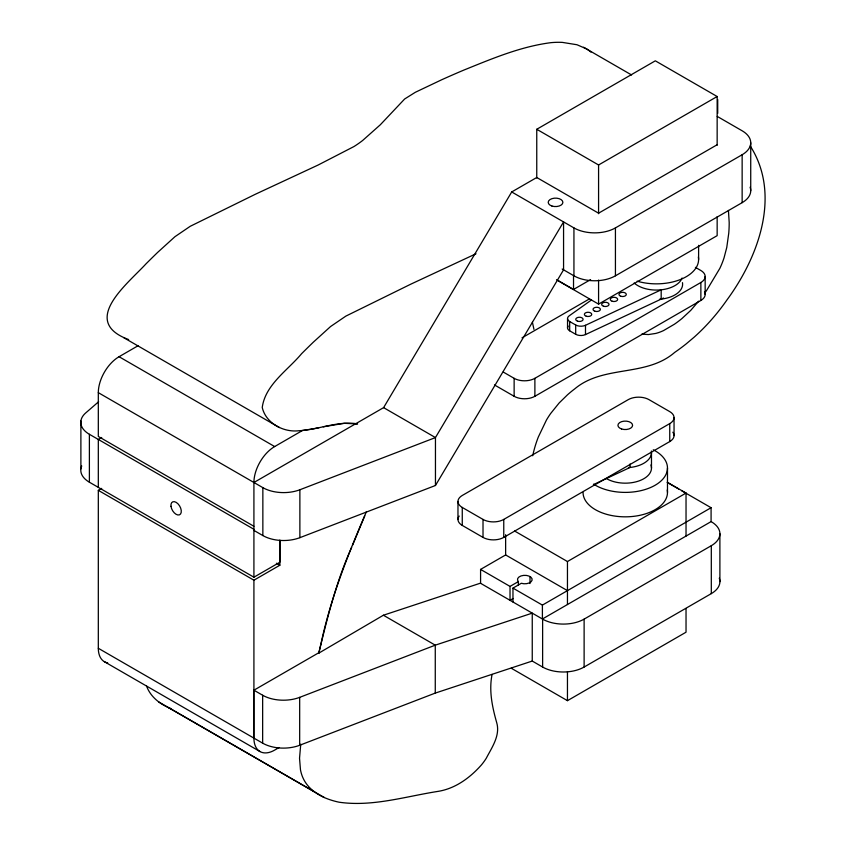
<?xml version="1.0" encoding="UTF-8"?>
<svg xmlns="http://www.w3.org/2000/svg" width="846" height="846" viewBox="0 0 846 846"><rect width="100%" height="100%" fill="white"/><g stroke="black" fill="none" stroke-linecap="round" stroke-linejoin="round"><path stroke-width="1.27" d="M80.888 420.97L80.888 468.885M138.057 345.75L119.064 356.716A29.346 16.941 -60 0 0 98.316 392.66L98.316 436.451L253.916 526.286L253.916 530.41L262.852 535.56A29.346 16.941 0 0 0 299.875 537.675L435.457 485.488L563.563 269.821L563.563 221.906L435.457 437.572L435.457 485.488M253.916 526.286L253.916 482.495A29.346 16.941 -60 0 1 274.664 446.561L302.604 430.434L312.449 428.964M107.706 662.904A29.346 16.941 -60 0 1 98.316 648.279L98.316 490.352L253.916 580.197L279.857 565.223L279.857 540.33M457.972 519.423L457.972 501.456M567.539 318.741L567.539 328.026M667.483 492.457L667.483 468.028M674.04 417.607L674.04 435.574M705.162 276.505L705.162 294.471M719.893 581.636L719.893 533.72M750.73 190.678L750.73 142.763M492.086 674.421C488.766 690.653 492.277 707.013 496.697 722.632C500.483 735.47 491.833 747.536 486.196 758.376A37.436 21.615 -60 0 1 481.374 764.985C470.027 777.802 455.296 788.641 438.027 791.38C405.403 796.477 372.335 807.021 339.109 802.209A223.714 129.163 -60 0 1 329.961 799.724C318.678 796.001 307.669 788.832 302.836 777.569A62.646 36.167 -60 0 1 300.467 769.786L299.537 758.27L300.742 744.131M532.726 455.751L533.318 453.054A81.248 46.911 -60 0 1 538.299 437.065L546.474 419.986A56.217 32.455 -60 0 1 550.704 413.44L559.143 402.982L567.465 394.828A96.814 55.889 -60 0 1 574.751 388.864C603.452 364.711 646.154 377.221 674.748 352.359A166.757 96.275 -60 0 0 686.191 343.878L693.857 337.427A139.759 80.687 -60 0 0 718.275 311.582A134.112 77.43 -60 0 0 727.063 299.801C758.576 256.898 781.397 194.76 750.265 146.02M318.561 653.271L383.397 615.232L480.38 583.19L542.624 619.124A29.346 16.941 0 0 0 584.121 619.124L711.306 545.702A29.346 16.941 0 0 0 711.306 521.739M253.916 690.199L318.91 652.678C327.529 616.977 336.486 581.033 351.629 547.436M318.752 653.387A481.279 277.869 -60 0 1 320.92 644.028C330.659 598.09 347.97 554.511 366.477 511.544M364.774 515.827L352.634 545.099M253.916 482.495L383.598 407.635L511.703 191.957L536.755 177.501L598.577 213.192L717.154 144.74M698.595 301.208L690.696 310.429L681.971 318.519A95.757 55.286 -60 0 1 674.421 324.219L663.602 330.553A62.445 36.05 -60 0 1 655.724 333.44L648.417 334.551L641.797 334.149M98.633 401.734L85.721 412.922A29.346 16.941 0 0 0 89.39 434.294L89.39 482.209L253.916 577.205L279.857 562.23L279.857 540.213M591.407 300.034L569.168 315.854A7.339 4.23 0 0 0 569.675 321.522L569.675 330.807L575.682 334.276A7.339 4.23 0 0 0 585.495 334.572L663.497 298.014M536.755 178.009L536.755 129.279L655.322 60.827L717.154 96.518L717.154 145.248M101.7 437.498L98.316 439.444L98.316 487.359M536.755 129.279L598.577 164.981L717.154 96.518M98.316 490.352L101.7 488.406M511.703 191.957L573.937 227.902A29.346 16.941 0 0 0 615.433 227.902L742.143 154.744A29.346 16.941 0 0 0 742.143 130.792L717.239 116.41M556.541 279.656L573.525 289.469L590.603 279.603M562.199 269.039L573.937 275.807A29.346 16.941 0 0 0 615.433 275.807L742.143 202.659A29.346 16.941 0 0 0 750.106 187.209M522.003 337.84L589.535 298.85M558.106 280.745L598.577 304.116L717.154 235.653L717.154 216.671M503.211 372.018L514.135 378.321A14.668 8.471 0 0 0 534.884 378.321L700.869 282.49A14.668 8.471 0 0 0 700.869 270.509L695.401 267.357M494.476 384.941L514.135 396.288A14.668 8.471 0 0 0 534.884 396.288L700.869 300.457A14.668 8.471 0 0 0 704.475 291.902M462.265 507.452L483.013 519.423A14.668 8.471 0 0 0 503.761 519.423L669.746 423.603A14.668 8.471 0 0 0 669.746 411.621L648.988 399.64A14.668 8.471 0 0 0 628.25 399.64L462.265 495.47A14.668 8.471 0 0 0 462.265 507.452L462.265 525.419L483.013 537.4A14.668 8.471 0 0 0 503.761 537.4L669.746 441.57A14.668 8.471 0 0 0 672.834 432.211M480.581 583.306L480.581 569.411L505.633 554.944L567.455 590.635M480.581 569.411L510.022 586.405L518.376 581.583A7.339 4.23 0 0 1 523.611 575.386A7.339 4.23 0 0 1 532.06 580.261A7.339 4.23 0 0 1 521.316 583.285L512.962 588.107L512.962 602.003M514.622 531.024L567.455 561.533L686.032 493.07L686.032 536.078M513.152 598.492L510.022 600.3L510.022 586.405M279.117 747.526L274.664 750.095A29.346 16.941 -60 0 1 253.916 738.114L253.916 580.197M542.402 605.102L711.084 507.716L711.084 521.612L542.402 618.997L542.402 605.102L512.962 588.107M98.316 648.279L262.651 743.158A29.346 16.941 0 0 0 299.674 745.273L435.267 693.086L532.25 661.054L542.624 667.039A29.346 16.941 0 0 0 584.121 667.039L711.306 593.617A29.346 16.941 0 0 0 719.28 578.167M511.248 668.213L567.455 700.668L686.032 632.205L686.032 608.507M476.012 253.758L410.87 284.14L345.866 316.108L330.585 326.524L313.284 342.218A725.773 419.024 -60 0 0 301.578 353.713C287.725 370.358 265.295 384.634 262.239 407.486C265.803 423.212 283.569 432.666 298.976 430.73C318.064 429.81 336.634 421.139 355.912 423.613A107.061 61.811 -60 0 1 357.128 423.846M569.675 321.522L575.682 324.991A7.339 4.23 0 0 0 585.495 325.287L661.181 289.818L661.181 299.103M593.395 484.642L630.058 467.457L630.058 463.978M98.316 392.66L262.852 487.645A29.346 16.941 0 0 0 299.875 489.76L435.457 437.572L383.598 407.635M253.726 738.008L253.726 690.093L262.651 695.243A29.346 16.941 0 0 0 299.674 697.358L435.267 645.17L532.25 613.139L532.25 661.054M323.288 426.796L344.301 423.307L357.647 423.931M319.027 427.685L313.232 428.827M128.655 339.574C79.651 321.448 127.048 284.362 145.977 263.878A725.773 419.024 -60 0 1 157.673 252.372L174.974 236.679L190.265 226.273L255.259 194.305L318.138 165.023L353.924 146.57A98.57 56.904 -60 0 0 362.606 140.521L380.319 124.774L404.663 98.982L415.333 92.288L441.834 79.693A1343.3 775.56 -60 0 1 463.608 70.186C491.833 58.776 520.438 46.593 550.862 42.67A178.168 102.863 -60 0 1 562.4 42.395L576.983 44.743L586.521 48.857A86.271 49.808 -60 0 1 590.942 52.135M146.559 686.085A62.646 36.167 -60 0 0 147.225 687.724C151.635 698.003 161.279 704.972 171.484 708.842M583.539 47.239L631.592 74.977M667.261 482.241L686.032 493.07M667.367 482.484L678.693 489.02M681.643 490.722L711.084 507.716M123.812 337.723L279.413 427.558M119.064 356.716L274.664 446.561M89.39 434.294L253.916 529.289L253.916 577.205M383.397 615.232L435.267 645.17L435.267 693.086M276.42 563.235L279.857 565.223M104.396 661.709L259.997 751.555M168.703 707.69L324.314 797.524M158.805 702L314.405 791.835M533.942 329.348L532.409 322.252M728.427 210.432L729.189 222.466A125.039 72.185 -60 0 1 728.755 233.179L726.756 247.497L724.049 257.84A55.117 31.82 -60 0 1 719.883 268.298L706.664 290.368A143.09 82.612 -60 0 1 705.427 292.113M742.143 154.744L742.143 202.659M717.715 99.49L717.715 113.385M711.306 545.702L711.306 593.617M700.869 282.49L700.869 300.457M698.606 245.329L698.606 259.479M669.746 423.603L669.746 441.57M651.483 452.568L651.483 468.028M615.433 227.902L615.433 275.807M598.577 164.981L598.577 213.7M598.577 280.068L598.577 304.116M585.495 325.287L585.495 334.572M584.121 619.124L584.121 667.039M575.682 324.991L575.682 334.276M573.937 227.902L573.937 275.807M573.525 275.574L573.525 289.469M567.455 561.533L567.455 604.53M567.455 671.692L567.455 700.668M542.624 619.124L542.624 667.039M534.884 378.321L534.884 396.288M530.008 576.56L530.008 583.507M518.376 581.583L518.376 585.369M514.135 378.321L514.135 396.288M505.633 534.693L505.633 554.944M503.761 519.423L503.761 537.4M483.013 519.423L483.013 537.4M299.875 489.76L299.875 537.675M299.674 697.358L299.674 745.273M262.852 487.645L262.852 535.56M262.651 695.243L262.651 743.158M698.373 256.962A42.215 24.375 0 0 1 680.226 279.592A42.215 24.375 0 0 1 637.123 281.168M682.468 282.649A26.226 15.143 0 0 1 659.542 299.241M569.675 330.807A7.339 4.23 0 0 1 568.163 326.08M682.056 278.027A26.226 15.143 0 0 1 661.001 289.829A26.226 15.143 0 0 1 634.172 282.976M650.934 464.919A26.226 15.143 0 0 1 637.747 481.342A26.226 15.143 0 0 1 606.719 478.73M651.346 451.013A26.226 15.143 0 0 1 628.419 467.605M667.251 489.94A42.215 24.375 0 0 1 627.446 516.8A42.215 24.375 0 0 1 583.053 492.457M653.271 449.786A42.215 24.375 0 0 1 655.111 485.255A42.215 24.375 0 0 1 593.681 484.198M89.39 482.209A29.346 16.941 0 0 1 81.745 465.956M462.265 525.419A14.668 8.471 0 0 1 459.177 516.06M620.795 296.248A3.67 2.115 0 0 0 626.294 294.419A3.67 2.115 0 0 0 620.795 292.589A3.67 2.115 0 0 0 620.795 296.248M612.155 301.239A3.67 2.115 0 0 0 617.654 299.41A3.67 2.115 0 0 0 612.155 297.57A3.67 2.115 0 0 0 612.155 301.239M603.515 306.231A3.67 2.115 0 0 0 609.014 304.401A3.67 2.115 0 0 0 603.515 302.561A3.67 2.115 0 0 0 603.515 306.231M594.875 311.222A3.67 2.115 0 0 0 600.374 309.382A3.67 2.115 0 0 0 594.875 307.553A3.67 2.115 0 0 0 594.875 311.222M586.225 316.214A3.67 2.115 0 0 0 591.735 314.374A3.67 2.115 0 0 0 586.225 312.544A3.67 2.115 0 0 0 586.225 316.214M577.585 321.194A3.67 2.115 0 0 0 583.095 319.365A3.67 2.115 0 0 0 577.585 317.525A3.67 2.115 0 0 0 577.585 321.194M170.998 506.31A7.339 4.23 60 0 0 179.384 514.865A7.339 4.23 60 0 0 177.967 503.804A7.339 4.23 60 0 0 170.998 506.31M551.878 206.012A7.339 4.23 0 0 0 562.876 202.342A7.339 4.23 0 0 0 551.878 198.683A7.339 4.23 0 0 0 551.878 206.012M621.599 428.985A7.339 4.23 0 0 0 632.597 425.316A7.339 4.23 0 0 0 621.599 421.657A7.339 4.23 0 0 0 621.599 428.985"/></g></svg>
